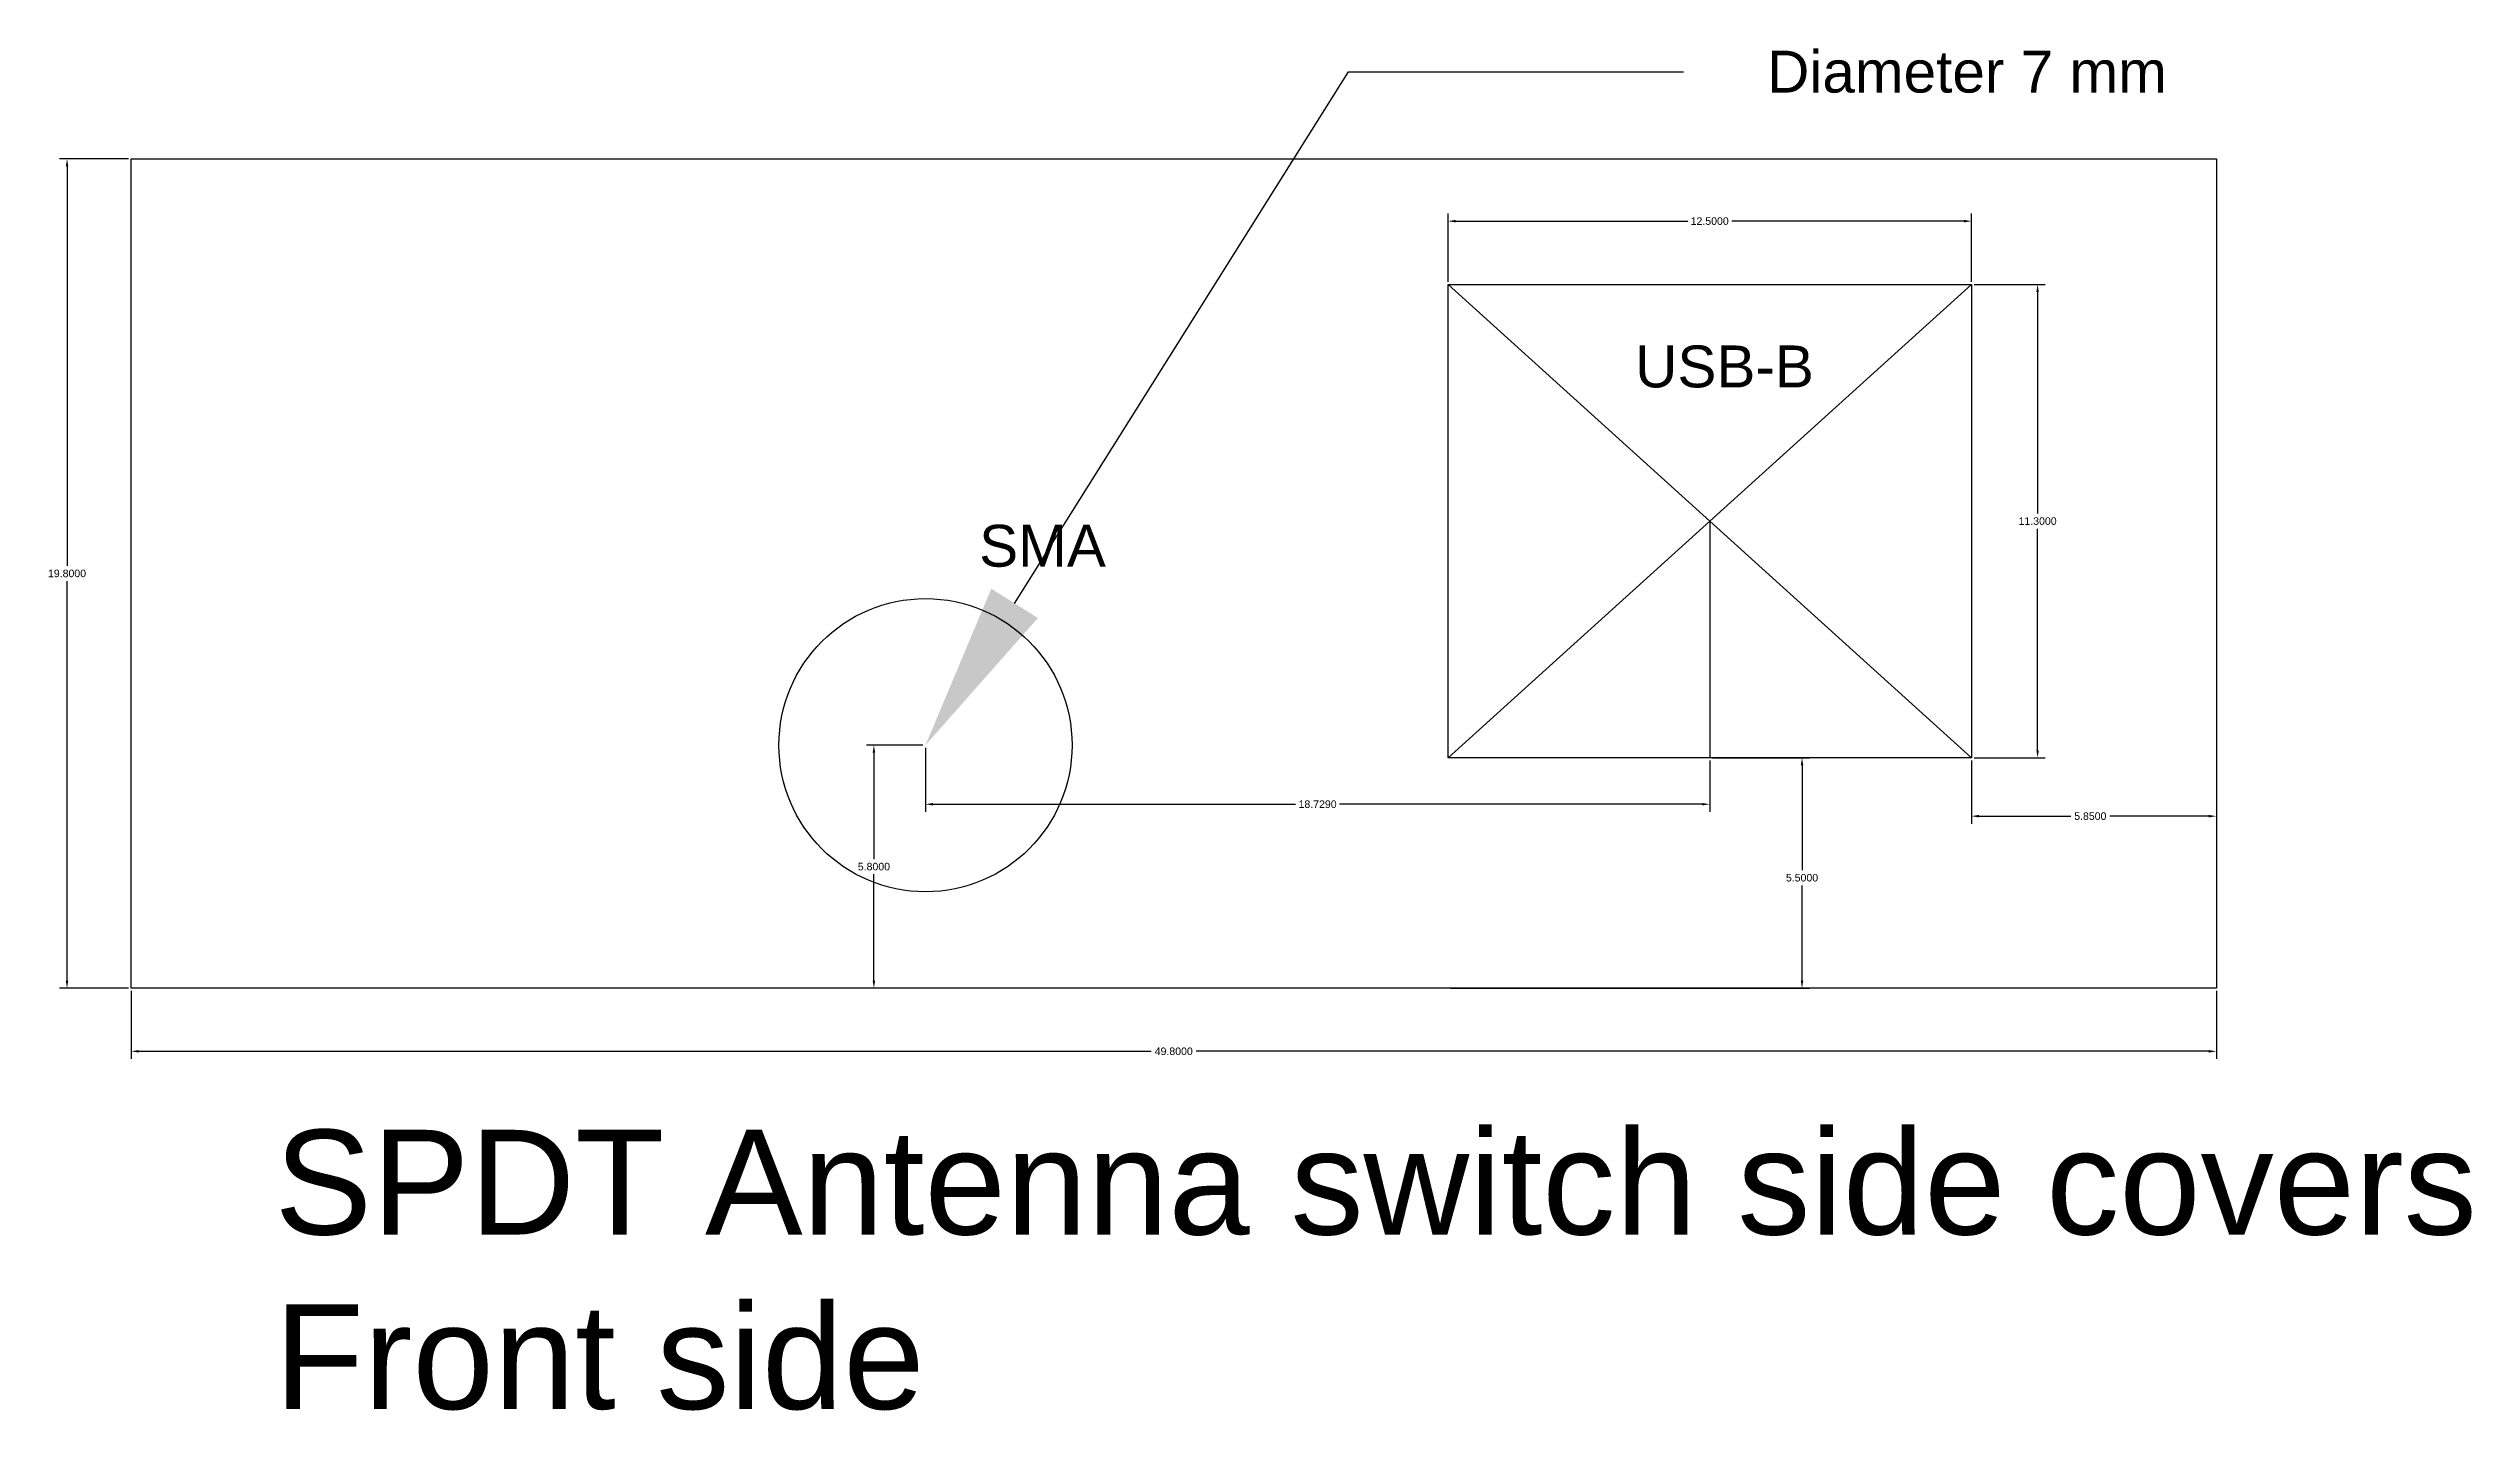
# Model space of a CAD drawing. Header units: millimetres. Extents: x -118 to 92, y -162 to 135.
# Drawn here: x -51.8 to 6.1, y -10.1 to 22.4 of the extents above; entities that cross this region are included whole.
import ezdxf
from ezdxf import colors
from ezdxf.entities.mleader import LeaderData, LeaderLine
from ezdxf.math import Vec2, Vec3

# ---------------------------------------------------------------- set-up
doc = ezdxf.new("R2010")
doc.units = ezdxf.units.MM
doc.layers.add('Annotations', color=2, linetype='Continuous', lineweight=25)
doc.layers.add('Dimensions', color=3, linetype='Continuous')
doc.styles.get("Standard").update_dxf_attribs({"font": ''})
doc.styles.get('Standard').set_extended_font_data('Arial')
doc.dimstyles.get("Standard").update_dxf_attribs({"dimtxt": 0.18, "dimasz": 0.18, "dimexe": 0.18, "dimexo": 0.0625, "dimgap": 0.09, "dimtad": 0, "dimtih": 1, "dimtoh": 1, "dimdec": 4, "dimzin": 0, "dimdsep": 46, "dimtxsty": 'Standard', "dimcen": 0.09, "dimadec": 0, "dimazin": 0, "dimtfac": 1, "dimtdec": 4, "dimtofl": 0, "dimtmove": 0, "dimatfit": 3, "dimfxl": 1, "dimtolj": 1, "dimtzin": 0, "dimarcsym": 0})

# ---------------------------------------------------------------- blocks, each defined once
blk = doc.blocks.new('*D37')
at = {"layer": 'Defpoints', "color": 0, "transparency": 16777216}
for p in [(-5.85, 16.8), (-5.85, 5.5), (-4.269, 5.5)]:
    blk.add_point(p, dxfattribs=at)
at = {"layer": 'Dimensions', "color": 0, "lineweight": -2, "transparency": 16777216}
for p, q in [((-5.788, 16.8), (-4.089, 16.8)), ((-4.269, 16.62), (-4.269, 11.331)), ((-4.269, 5.68), (-4.269, 10.969)), ((-5.788, 5.5), (-4.089, 5.5))]:
    blk.add_line(p, q, dxfattribs=at)
at = {"layer": 'Dimensions', "color": 0, "transparency": 16777216}
for points in [[(-4.299, 16.62), (-4.239, 16.62), (-4.269, 16.8)], [(-4.299, 5.68), (-4.239, 5.68), (-4.269, 5.5)]]:
    blk.add_solid(points, dxfattribs=at)
at = {"layer": 'Dimensions', "color": 0, "transparency": 16777216, "insert": (-4.269, 11.15), "char_height": 0.18, "attachment_point": 5}
blk.add_mtext('\\A1;11.3000', dxfattribs=at)
blk = doc.blocks.new('*D38')
at = {"layer": 'Defpoints', "color": 0, "transparency": 16777216}
for p in [(-5.85, 18.313), (-18.35, 16.8), (-5.85, 16.8)]:
    blk.add_point(p, dxfattribs=at)
at = {"layer": 'Dimensions', "color": 0, "lineweight": -2, "transparency": 16777216}
for p, q in [((-18.35, 16.862), (-18.35, 18.493)), ((-18.17, 18.313), (-12.626, 18.313)), ((-6.03, 18.313), (-11.574, 18.313)), ((-5.85, 16.862), (-5.85, 18.493))]:
    blk.add_line(p, q, dxfattribs=at)
at = {"layer": 'Dimensions', "color": 0, "transparency": 16777216}
for points in [[(-18.17, 18.343), (-18.17, 18.283), (-18.35, 18.313)], [(-6.03, 18.343), (-6.03, 18.283), (-5.85, 18.313)]]:
    blk.add_solid(points, dxfattribs=at)
at = {"layer": 'Dimensions', "color": 0, "transparency": 16777216, "insert": (-12.1, 18.313), "char_height": 0.18, "attachment_point": 5}
blk.add_mtext('\\A1;12.5000', dxfattribs=at)
blk = doc.blocks.new('*D39')
at = {"layer": 'Defpoints', "color": 0, "transparency": 16777216}
for p in [(-49.8, 0), (0, 0), (-49.8, -1.51)]:
    blk.add_point(p, dxfattribs=at)
at = {"layer": 'Dimensions', "color": 0, "lineweight": -2, "transparency": 16777216}
for p, q in [((-49.8, -0.062), (-49.8, -1.69)), ((0, -0.062), (0, -1.69)), ((-49.62, -1.51), (-25.438, -1.51)), ((-0.18, -1.51), (-24.362, -1.51))]:
    blk.add_line(p, q, dxfattribs=at)
at = {"layer": 'Dimensions', "color": 0, "transparency": 16777216}
for points in [[(-49.62, -1.48), (-49.62, -1.54), (-49.8, -1.51)], [(-0.18, -1.48), (-0.18, -1.54), (0, -1.51)]]:
    blk.add_solid(points, dxfattribs=at)
at = {"layer": 'Dimensions', "color": 0, "transparency": 16777216, "insert": (-24.9, -1.51), "char_height": 0.18, "attachment_point": 5}
blk.add_mtext('\\A1;49.8000', dxfattribs=at)
blk = doc.blocks.new('*D40')
at = {"layer": 'Defpoints', "color": 0, "transparency": 16777216}
for p in [(-51.332, 19.8), (-49.8, 19.8), (-49.8, 0)]:
    blk.add_point(p, dxfattribs=at)
at = {"layer": 'Dimensions', "color": 0, "lineweight": -2, "transparency": 16777216}
for p, q in [((-49.862, 19.8), (-51.512, 19.8)), ((-51.332, 19.62), (-51.332, 10.081)), ((-51.332, 0.18), (-51.332, 9.719)), ((-49.862, 0), (-51.512, 0))]:
    blk.add_line(p, q, dxfattribs=at)
at = {"layer": 'Dimensions', "color": 0, "transparency": 16777216}
for points in [[(-51.362, 19.62), (-51.302, 19.62), (-51.332, 19.8)], [(-51.362, 0.18), (-51.302, 0.18), (-51.332, 0)]]:
    blk.add_solid(points, dxfattribs=at)
at = {"layer": 'Dimensions', "color": 0, "transparency": 16777216, "insert": (-51.332, 9.9), "char_height": 0.18, "attachment_point": 5}
blk.add_mtext('\\A1;19.8000', dxfattribs=at)
blk = doc.blocks.new('*D44')
at = {"layer": 'Defpoints', "color": 0, "transparency": 16777216}
for p in [(-12.1, 5.5), (-18.35, 0), (-9.895, 0)]:
    blk.add_point(p, dxfattribs=at)
at = {"layer": 'Dimensions', "color": 0, "lineweight": -2, "transparency": 16777216}
for p, q in [((-12.037, 5.5), (-9.715, 5.5)), ((-9.895, 5.32), (-9.895, 2.816)), ((-9.895, 0.18), (-9.895, 2.453)), ((-18.288, 0), (-9.715, 0))]:
    blk.add_line(p, q, dxfattribs=at)
at = {"layer": 'Dimensions', "color": 0, "transparency": 16777216}
for points in [[(-9.925, 5.32), (-9.865, 5.32), (-9.895, 5.5)], [(-9.925, 0.18), (-9.865, 0.18), (-9.895, 0)]]:
    blk.add_solid(points, dxfattribs=at)
at = {"layer": 'Dimensions', "color": 0, "transparency": 16777216, "insert": (-9.895, 2.634), "char_height": 0.18, "attachment_point": 5}
blk.add_mtext('\\A1;5.5000', dxfattribs=at)
blk = doc.blocks.new('*D45')
at = {"layer": 'Defpoints', "color": 0, "transparency": 16777216}
for p in [(-5.85, 5.5), (0, 5.5), (0, 4.105)]:
    blk.add_point(p, dxfattribs=at)
at = {"layer": 'Dimensions', "color": 0, "lineweight": -2, "transparency": 16777216}
for p, q in [((-5.85, 5.438), (-5.85, 3.925)), ((0, 5.438), (0, 3.925)), ((-5.67, 4.105), (-3.475, 4.105)), ((-0.18, 4.105), (-2.546, 4.105))]:
    blk.add_line(p, q, dxfattribs=at)
at = {"layer": 'Dimensions', "color": 0, "transparency": 16777216}
for points in [[(-5.67, 4.135), (-5.67, 4.075), (-5.85, 4.105)], [(-0.18, 4.135), (-0.18, 4.075), (0, 4.105)]]:
    blk.add_solid(points, dxfattribs=at)
at = {"layer": 'Dimensions', "color": 0, "transparency": 16777216, "insert": (-3.01, 4.105), "char_height": 0.18, "attachment_point": 5}
blk.add_mtext('\\A1;5.8500', dxfattribs=at)
blk = doc.blocks.new('*D50')
at = {"layer": 'Defpoints', "color": 0, "transparency": 16777216}
for p in [(-30.829, 5.8), (-12.1, 5.5), (-30.829, 4.39)]:
    blk.add_point(p, dxfattribs=at)
at = {"layer": 'Dimensions', "color": 0, "lineweight": -2, "transparency": 16777216}
for p, q in [((-30.829, 5.737), (-30.829, 4.21)), ((-12.1, 5.438), (-12.1, 4.21)), ((-30.649, 4.39), (-21.99, 4.39)), ((-12.28, 4.39), (-20.939, 4.39))]:
    blk.add_line(p, q, dxfattribs=at)
at = {"layer": 'Dimensions', "color": 0, "transparency": 16777216}
for points in [[(-30.649, 4.42), (-30.649, 4.36), (-30.829, 4.39)], [(-12.28, 4.42), (-12.28, 4.36), (-12.1, 4.39)]]:
    blk.add_solid(points, dxfattribs=at)
at = {"layer": 'Dimensions', "color": 0, "transparency": 16777216, "insert": (-21.465, 4.39), "char_height": 0.18, "attachment_point": 5}
blk.add_mtext('\\A1;18.7290', dxfattribs=at)
blk = doc.blocks.new('*D51')
at = {"layer": 'Defpoints', "color": 0, "transparency": 16777216}
for p in [(-30.829, 5.8), (-32.061, 0), (-30.829, 0)]:
    blk.add_point(p, dxfattribs=at)
at = {"layer": 'Dimensions', "color": 0, "lineweight": -2, "transparency": 16777216}
for p, q in [((-30.892, 5.8), (-32.241, 5.8)), ((-32.061, 5.62), (-32.061, 3.081)), ((-32.061, 0.18), (-32.061, 2.719)), ((-30.892, 0), (-32.241, 0))]:
    blk.add_line(p, q, dxfattribs=at)
at = {"layer": 'Dimensions', "color": 0, "transparency": 16777216}
for points in [[(-32.091, 5.62), (-32.031, 5.62), (-32.061, 5.8)], [(-32.091, 0.18), (-32.031, 0.18), (-32.061, 0)]]:
    blk.add_solid(points, dxfattribs=at)
at = {"layer": 'Dimensions', "color": 0, "transparency": 16777216, "insert": (-32.061, 2.9), "char_height": 0.18, "attachment_point": 5}
blk.add_mtext('\\A1;5.8000', dxfattribs=at)

msp = doc.modelspace()

# ---------------------------------------------------------------- linework, layer by layer
for points in [[(-49.8, 19.8), (0, 19.8), (0, 0), (-49.8, 0)], [(-18.35, 16.8), (-5.85, 16.8), (-5.85, 5.5), (-18.35, 5.5)]]:
    msp.add_lwpolyline(points, close=True)
msp.add_circle((-30.829, 5.8), 3.5)
at = {"layer": 'Annotations'}
for p, q in [((-18.35, 5.5), (-5.85, 16.8)), ((-18.35, 16.8), (-5.85, 5.5))]:
    msp.add_line(p, q, dxfattribs=at)
at = {"layer": 'Dimensions'}
msp.add_line((-12.1, 11.15), (-12.1, 5.5), dxfattribs=at)

# ---------------------------------------------------------------- texts
at = {"layer": 'Annotations', "attachment_point": 1}
for s, width, insert, char_height in [('{\\fArial Unicode MS|b0|i0|c0|p2;USB-B}', 13.3588905, (-13.88048, 15.34409), 1), ('{\\fArial Unicode MS|b0|i0|c0|p2;SMA}', 3.466212, (-29.54808, 11.06247), 1), ('{\\fArial Unicode MS|b0|i0|c0|p2;SPDT Antenna switch side covers^JFront side}', 53.8611787, (-46.37684, -3.38424), 2.5)]:
    msp.add_mtext_dynamic_manual_height_columns(s, width=width, gutter_width=12.5, heights=[0], dxfattribs=dict(at, insert=insert, char_height=char_height))

# ---------------------------------------------------------------- dimensions: what is measured, and where the dimension line sits
at = {"layer": 'Dimensions'}
for base, p1, p2, picture, middle in [((-51.33226, 19.8), (-49.8, 0), (-49.8, 19.8), '*D40', (-51.33226, 9.9)), ((-4.26892, 5.5), (-5.85, 16.8), (-5.85, 5.5), '*D37', (-4.26892, 11.15)), ((-32.06102, 0), (-30.829, 5.8), (-30.829, 0), '*D51', (-32.06102, 2.9))]:
    dim = msp.add_linear_dim(base=base, p1=p1, p2=p2, angle=90, dimstyle='Standard', dxfattribs=at)
    dim.commit()
    dim.dimension.update_dxf_attribs({"geometry": picture, "text_midpoint": middle})
for base, p1, p2, picture, middle in [((-5.85, 18.31307), (-18.35, 16.8), (-5.85, 16.8), '*D38', (-12.1, 18.31307)), ((-30.829, 4.38985), (-12.1, 5.5), (-30.829, 5.8), '*D50', (-21.4645, 4.38985)), ((-49.8, -1.51013), (0, 0), (-49.8, 0), '*D39', (-24.9, -1.51013))]:
    dim = msp.add_linear_dim(base=base, p1=p1, p2=p2, dimstyle='Standard', dxfattribs=at)
    dim.commit()
    dim.dimension.update_dxf_attribs({"geometry": picture, "text_midpoint": middle})
dim = msp.add_linear_dim(base=(-9.89451, 0), p1=(-12.1, 5.5), p2=(-18.35, 0), angle=90, dimstyle='Standard', dxfattribs=at)
dim.commit()
dim.dimension.update_dxf_attribs({"geometry": '*D44', "text_midpoint": (-9.89451, 2.6344), "dimtype": 160})
dim = msp.add_linear_dim(base=(0, 4.10548), p1=(-5.85, 5.5), p2=(0, 5.5), dimstyle='Standard', dxfattribs=at)
dim.commit()
dim.dimension.update_dxf_attribs({"geometry": '*D45', "text_midpoint": (-3.01008, 4.10548), "dimtype": 160})

# ---------------------------------------------------------------- leaders
ml = msp.add_multileader_mtext('Standard', dxfattribs=at)
ml.set_content('{\\fArial Unicode MS|b0|i0|c0|p2;Diameter 7 mm}', color=256)
ml.set_leader_properties()
ml.build(insert=Vec2(0, 0))
ctx = ml.context
ctx.base_point, ctx.char_height, ctx.plane_origin = Vec3(-12.72883, 21.87611), 1, Vec3(-28.04168, 5.80252)
notes = []
notes.append((ctx, [(0, (1, 1, 0), (-20.72883, 21.87611), (1, 0), 8, [(0, [(-30.829, 5.8)], 0, [])])]))
ctx.mtext.insert, ctx.mtext.flow_direction = Vec3(-10.72883, 22.38293), 5
for ctx, leaders in notes:
    for number, flags, end, landing, length, lines in leaders:
        leader = LeaderData()
        leader.index, (leader.has_last_leader_line, leader.has_dogleg_vector, leader.attachment_direction) = number, flags
        leader.last_leader_point, leader.dogleg_vector, leader.dogleg_length = Vec3(end), Vec3(landing), length
        for number, points, colour, breaks in lines:
            line = LeaderLine()
            line.index, line.vertices, line.color, line.breaks = number, Vec3.list(points), colors.encode_raw_color(colour), breaks
            leader.lines.append(line)
        ctx.leaders.append(leader)

doc.saveas('drawing.dxf')
